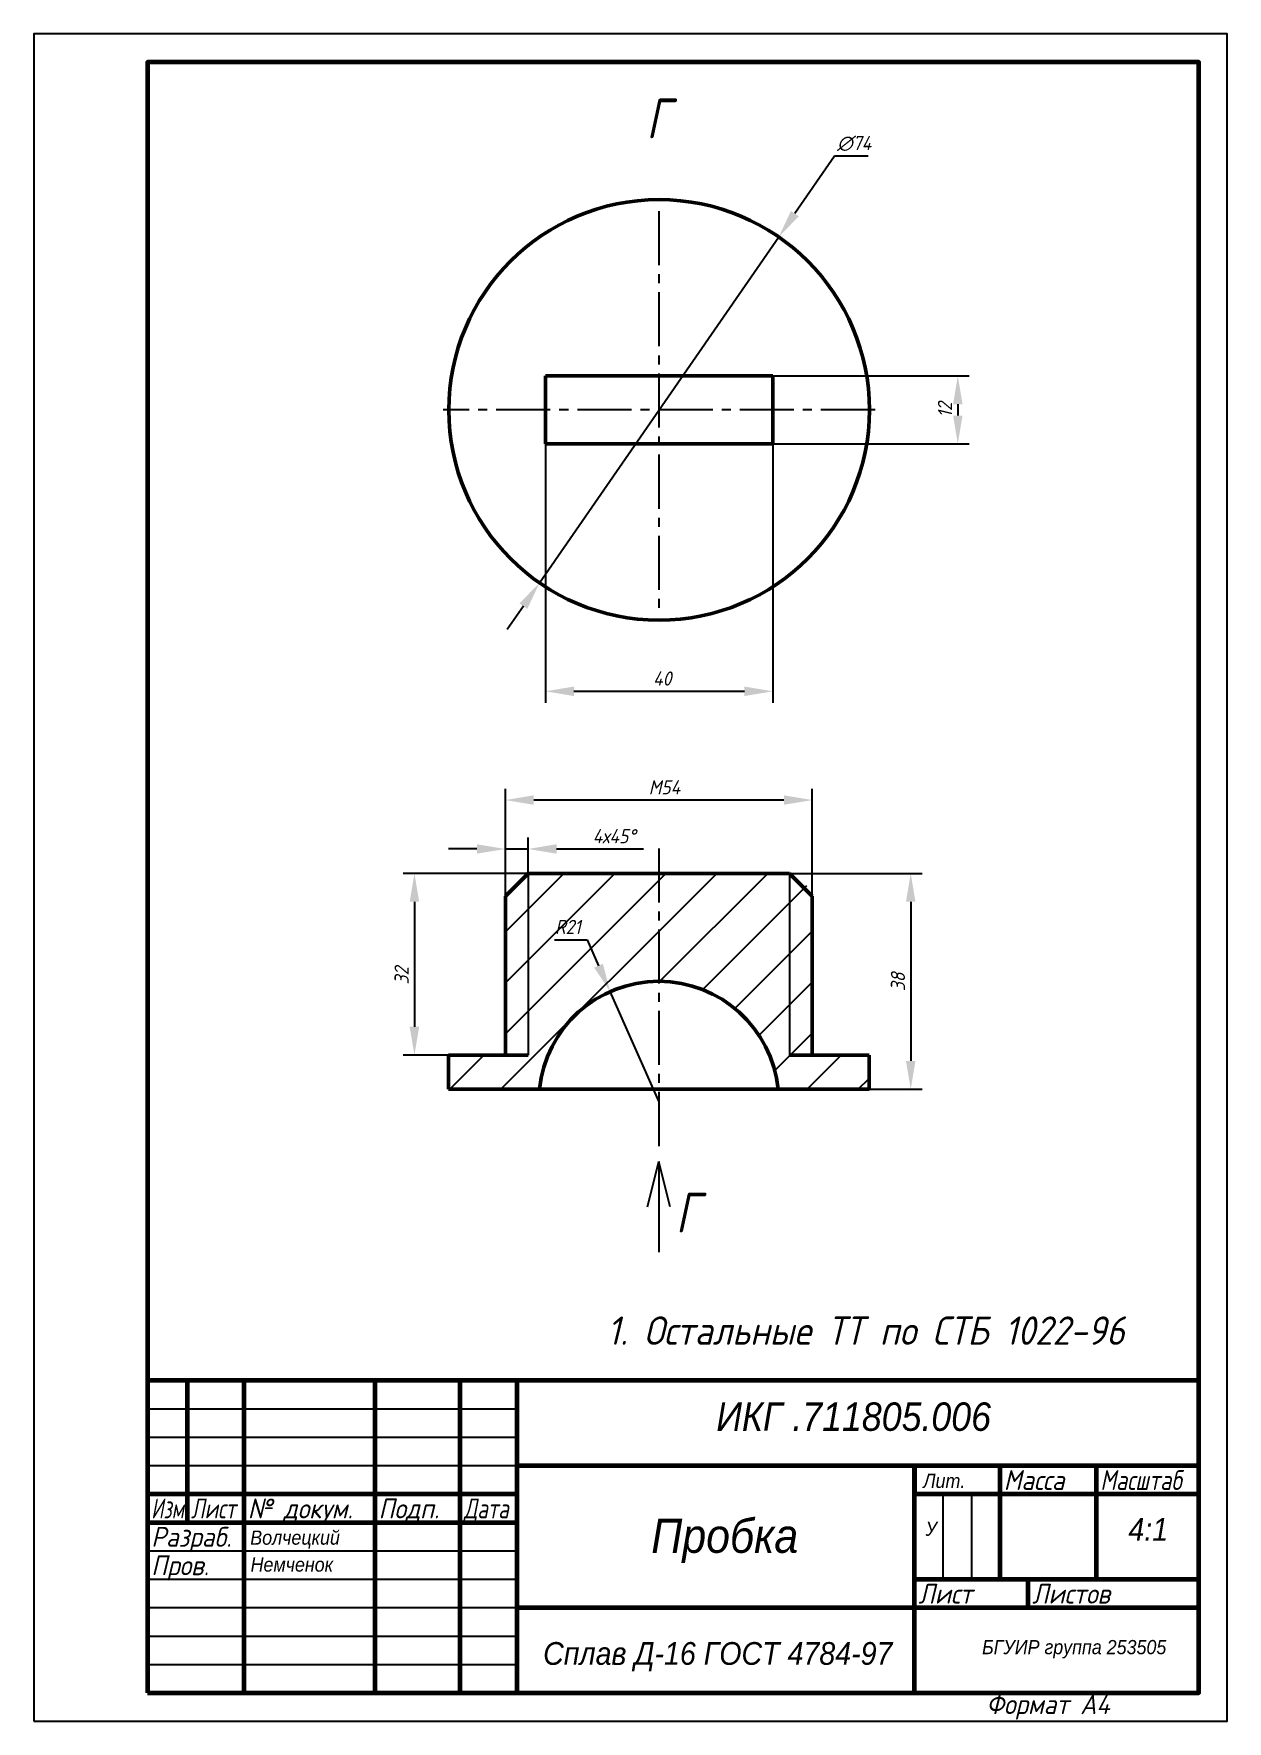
# Model space of a CAD drawing. Header units: millimetres. Extents: x 0 to 210, y 0 to 297.
import ezdxf

# ---------------------------------------------------------------- set-up
doc = ezdxf.new("R2010")
doc.units = ezdxf.units.MM
doc.header["$LTSCALE"] = 0.5
doc.linetypes.add('осевая2', pattern=[28.575, 19.05, -3.175, 3.175, -3.175])
doc.layers.get('0').update_dxf_attribs({"lineweight": 60})
doc.layers.get('Defpoints').update_dxf_attribs({"color": 5})
doc.layers.add('4-текст', color=7, linetype='Continuous', true_color=0x00ad00)
doc.styles.get("Standard").update_dxf_attribs({"font": 'isocpeui.ttf', "width": 0.9})
doc.dimstyles.new('Standart', dxfattribs={"dimtxt": 2.5, "dimasz": 5, "dimexe": 2, "dimexo": 0, "dimgap": 1, "dimtad": 1, "dimtoh": 1, "dimdec": 0, "dimtxsty": 'Standard', "dimcen": 2.5, "dimadec": 0, "dimazin": 0, "dimtfac": 1, "dimtdec": 0, "dimtmove": 0, "dimatfit": 3, "dimldrblk": 'DOTSMALL', "dimfxl": 1, "dimarcsym": 0})

# ---------------------------------------------------------------- blocks, each defined once
blk = doc.blocks.new('*D4')
at = {"color": 0, "lineweight": -2, "transparency": 16777216}
for p, q in [((82.98, 145.23), (82.98, 164.13)), ((136.98, 145.23), (136.98, 164.13)), ((131.98, 162.13), (87.98, 162.13))]:
    blk.add_line(p, q, dxfattribs=at)
at = {"color": 0, "lineweight": 25, "transparency": 16777216}
for points in [[(87.98, 162.96), (87.98, 161.3), (82.98, 162.13)], [(131.98, 162.96), (131.98, 161.3), (136.98, 162.13)]]:
    blk.add_solid(points, dxfattribs=at)
at = {"layer": 'Defpoints', "color": 0, "lineweight": 25, "transparency": 16777216}
for p in [(82.98, 162.13), (82.98, 145.23), (136.98, 145.23)]:
    blk.add_point(p, dxfattribs=at)
at = {"color": 0, "lineweight": 25, "transparency": 16777216, "insert": (110.98, 164.38), "char_height": 2.5, "attachment_point": 5}
blk.add_mtext('М54', dxfattribs=at)
blk = doc.blocks.new('_DotSmall')
at = {"color": 0, "linetype": 'ByBlock', "const_width": 0.5}
blk.add_lwpolyline([(-0.0625, 0, 1), (0.0625, 0, 1)], format="xyb", close=True, dxfattribs=at)
blk = doc.blocks.new('*D6')
at = {"color": 0, "lineweight": -2, "transparency": 16777216}
for p, q in [((86.98, 149.23), (64.98, 149.23)), ((66.98, 144.23), (66.98, 122.23)), ((82.98, 117.23), (64.98, 117.23))]:
    blk.add_line(p, q, dxfattribs=at)
at = {"color": 0, "lineweight": 25, "transparency": 16777216}
for points in [[(66.15, 144.23), (67.82, 144.23), (66.98, 149.23)], [(66.15, 122.23), (67.82, 122.23), (66.98, 117.23)]]:
    blk.add_solid(points, dxfattribs=at)
at = {"layer": 'Defpoints', "color": 0, "lineweight": 25, "transparency": 16777216}
for p in [(86.98, 149.23), (66.98, 117.23), (82.98, 117.23)]:
    blk.add_point(p, dxfattribs=at)
at = {"color": 0, "lineweight": 25, "transparency": 16777216, "insert": (64.73, 131.23), "char_height": 2.5, "attachment_point": 5, "rotation": 90}
blk.add_mtext('32', dxfattribs=at)
blk = doc.blocks.new('*D7')
at = {"color": 0, "lineweight": -2, "transparency": 16777216}
for p, q in [((140.9, 275.43), (133.93, 265.35)), ((146.84, 275.43), (140.9, 275.43)), ((89, 200.37), (131.08, 261.23)), ((86.15, 196.25), (83.31, 192.14))]:
    blk.add_line(p, q, dxfattribs=at)
at = {"color": 0, "lineweight": 25, "transparency": 16777216}
for points in [[(133.24, 265.82), (134.61, 264.87), (131.08, 261.23)], [(85.47, 196.73), (86.84, 195.78), (89, 200.37)]]:
    blk.add_solid(points, dxfattribs=at)
at = {"layer": 'Defpoints', "color": 0, "lineweight": 25, "transparency": 16777216}
for p in [(131.08, 261.23), (89, 200.37)]:
    blk.add_point(p, dxfattribs=at)
at = {"color": 0, "lineweight": 25, "transparency": 16777216, "insert": (144.37, 277.69), "char_height": 2.5, "attachment_point": 5}
blk.add_mtext('∅74', dxfattribs=at)
blk = doc.blocks.new('*D8')
at = {"color": 0, "lineweight": -2, "transparency": 16777216}
for p, q in [((130.04, 236.8), (164.59, 236.8)), ((162.59, 231.8), (162.59, 229.8)), ((130.04, 224.8), (164.59, 224.8))]:
    blk.add_line(p, q, dxfattribs=at)
at = {"color": 0, "lineweight": 25, "transparency": 16777216}
for points in [[(161.76, 231.8), (163.42, 231.8), (162.59, 236.8)], [(161.76, 229.8), (163.42, 229.8), (162.59, 224.8)]]:
    blk.add_solid(points, dxfattribs=at)
at = {"layer": 'Defpoints', "color": 0, "lineweight": 25, "transparency": 16777216}
for p in [(130.04, 236.8), (130.04, 224.8), (162.59, 224.8)]:
    blk.add_point(p, dxfattribs=at)
at = {"color": 0, "lineweight": 25, "transparency": 16777216, "insert": (160.34, 230.8), "char_height": 2.5, "attachment_point": 5, "rotation": 90}
blk.add_mtext('12', dxfattribs=at)
blk = doc.blocks.new('*D9')
at = {"color": 0, "lineweight": -2, "transparency": 16777216}
for p, q in [((90.04, 224.8), (90.04, 179.27)), ((130.04, 224.8), (130.04, 179.27)), ((95.04, 181.27), (125.04, 181.27))]:
    blk.add_line(p, q, dxfattribs=at)
at = {"color": 0, "lineweight": 25, "transparency": 16777216}
for points in [[(95.04, 182.1), (95.04, 180.44), (90.04, 181.27)], [(125.04, 182.1), (125.04, 180.44), (130.04, 181.27)]]:
    blk.add_solid(points, dxfattribs=at)
at = {"layer": 'Defpoints', "color": 0, "lineweight": 25, "transparency": 16777216}
for p in [(90.04, 224.8), (130.04, 224.8), (130.04, 181.27)]:
    blk.add_point(p, dxfattribs=at)
at = {"color": 0, "lineweight": 25, "transparency": 16777216, "insert": (110.59, 183.52), "char_height": 2.5, "attachment_point": 5}
blk.add_mtext('40', dxfattribs=at)
blk = doc.blocks.new('*D10')
at = {"color": 0, "lineweight": -2, "transparency": 16777216}
for p, q in [((91.63, 137.55), (97.36, 137.55)), ((97.36, 137.55), (99.39, 132.98)), ((109.98, 109.12), (101.41, 128.41))]:
    blk.add_line(p, q, dxfattribs=at)
at = {"color": 0, "lineweight": 25, "transparency": 16777216}
blk.add_solid([(100.15, 133.32), (98.62, 132.64), (101.41, 128.41)], dxfattribs=at)
at = {"layer": 'Defpoints', "color": 0, "lineweight": 25, "transparency": 16777216}
for p in [(101.41, 128.41), (109.98, 109.12)]:
    blk.add_point(p, dxfattribs=at)
at = {"color": 0, "lineweight": 25, "transparency": 16777216, "insert": (93.99, 139.8), "char_height": 2.5, "attachment_point": 5}
blk.add_mtext('R21', dxfattribs=at)
blk = doc.blocks.new('*D14')
at = {"color": 0, "lineweight": -2, "transparency": 16777216}
for p, q in [((132.99, 149.23), (156.31, 149.23)), ((154.31, 144.23), (154.31, 116.23)), ((146.98, 111.23), (156.31, 111.23))]:
    blk.add_line(p, q, dxfattribs=at)
at = {"color": 0, "lineweight": 25, "transparency": 16777216}
for points in [[(153.47, 144.23), (155.14, 144.23), (154.31, 149.23)], [(153.47, 116.23), (155.14, 116.23), (154.31, 111.23)]]:
    blk.add_solid(points, dxfattribs=at)
at = {"layer": 'Defpoints', "color": 0, "lineweight": 25, "transparency": 16777216}
for p in [(132.99, 149.23), (146.98, 111.23), (154.31, 111.23)]:
    blk.add_point(p, dxfattribs=at)
at = {"color": 0, "lineweight": 25, "transparency": 16777216, "insert": (152.06, 130.13), "char_height": 2.5, "attachment_point": 5, "rotation": 90}
blk.add_mtext('38', dxfattribs=at)
blk = doc.blocks.new('*D16')
at = {"color": 0, "lineweight": -2, "transparency": 16777216}
for p, q in [((82.98, 145.23), (82.98, 155.52)), ((86.98, 149.23), (86.98, 155.52)), ((77.98, 153.52), (72.98, 153.52)), ((82.98, 153.52), (86.98, 153.52)), ((91.98, 153.52), (107.27, 153.52))]:
    blk.add_line(p, q, dxfattribs=at)
at = {"color": 0, "lineweight": 25, "transparency": 16777216}
for points in [[(77.98, 154.35), (77.98, 152.69), (82.98, 153.52)], [(91.98, 154.35), (91.98, 152.69), (86.98, 153.52)]]:
    blk.add_solid(points, dxfattribs=at)
at = {"layer": 'Defpoints', "color": 0, "lineweight": 25, "transparency": 16777216}
for p in [(82.98, 153.52), (86.98, 149.23), (82.98, 145.23)]:
    blk.add_point(p, dxfattribs=at)
at = {"color": 0, "lineweight": 25, "transparency": 16777216, "insert": (102.13, 155.77), "char_height": 2.5, "attachment_point": 5}
blk.add_mtext('4х45%%D', dxfattribs=at)

msp = doc.modelspace()

# ---------------------------------------------------------------- hatches: boundary and pattern name
at = {"lineweight": 25}
h = msp.add_hatch(dxfattribs=at)
h.set_pattern_fill('ANSI31', color=256, scale=2)
h.set_pattern_definition([(45, (-89.0176, -158.772), (-4.49013, 4.49013), [])])
h.paths.add_polyline_path([(82.98, 117.23), (72.98, 117.23), (72.98, 111.23), (88.98, 111.23, -0.904762), (130.98, 111.23), (146.98, 111.23), (146.98, 117.23), (136.98, 117.23), (136.98, 145.23), (134.98, 149.23), (84.98, 149.23), (82.98, 145.23)])

# ---------------------------------------------------------------- linework, layer by layer
at = {"linetype": 'осевая2', "lineweight": 25}
for p, q in [((110.01, 265.8), (110.01, 195.8)), ((148.04, 230.8), (72.04, 230.8)), ((109.98, 153.63), (109.98, 100.97))]:
    msp.add_line(p, q, dxfattribs=at)
at = {"lineweight": 50}
for p, q in [((130.04, 236.8), (90.04, 236.8)), ((90.04, 236.8), (90.04, 224.8)), ((130.04, 230.8), (130.04, 236.8)), ((130.04, 224.8), (130.04, 230.8)), ((90.04, 224.8), (130.04, 224.8)), ((82.98, 145.23), (86.98, 149.23)), ((86.98, 149.23), (132.99, 149.23)), ((132.99, 149.23), (136.98, 145.23)), ((82.98, 117.23), (82.98, 145.23)), ((82.98, 145.23), (82.98, 145.23)), ((136.98, 145.23), (136.98, 117.23)), ((72.98, 111.23), (72.98, 117.23)), ((72.98, 117.23), (86.98, 117.23)), ((132.98, 117.23), (146.98, 117.23)), ((146.98, 117.23), (146.98, 111.23)), ((88.98, 111.23), (72.98, 111.23)), ((88.98, 111.23), (130.98, 111.23)), ((146.98, 111.23), (130.98, 111.23))]:
    msp.add_line(p, q, dxfattribs=at)
at = {"lineweight": 25}
for p, q in [((86.98, 149.23), (86.98, 117.23)), ((132.99, 149.23), (132.99, 117.23))]:
    msp.add_line(p, q, dxfattribs=at)
at = {"color": 7, "lineweight": -3}
for p, q in [((107.99, 90.54), (109.99, 98.54)), ((109.99, 98.54), (109.99, 82.54)), ((111.97, 90.55), (109.99, 98.54))]:
    msp.add_line(p, q, dxfattribs=at)
at = {"lineweight": 60}
for p, q in [((205, 60), (20, 60)), ((27, 60), (27, 35)), ((37, 5), (37, 60)), ((60, 60), (60, 5)), ((75, 5), (75, 60)), ((85, 60), (85, 5)), ((85, 45), (205, 45)), ((155, 5), (155, 45)), ((170, 45), (170, 25)), ((187, 25), (187, 45)), ((20, 40), (85, 40)), ((155, 40), (205, 40)), ((20, 35), (85, 35)), ((155, 25), (205, 25)), ((175, 20), (175, 25)), ((85, 20), (205, 20))]:
    msp.add_line(p, q, dxfattribs=at)
at = {"lineweight": -3}
for p, q in [((20, 55), (85, 55)), ((20, 50), (85, 50)), ((20, 45), (85, 45)), ((160, 25), (160, 40)), ((165, 40), (165, 25)), ((20, 30), (85, 30)), ((20, 25), (85, 25)), ((20, 20), (85, 20)), ((20, 15), (85, 15)), ((20, 10), (85, 10))]:
    msp.add_line(p, q, dxfattribs=at)
msp.add_line((155, 45), (155, 40))
at = {"lineweight": 60}
msp.add_lwpolyline([(20, 5), (205, 5), (205, 292), (20, 292)], close=True, dxfattribs=at)
at = {"lineweight": 50}
msp.add_circle((110.04, 230.8), 37, dxfattribs=at)
msp.add_arc((109.98, 109.12), 21.11, 5.7248, 174.2752, dxfattribs=at)
at = {"layer": 'Defpoints'}
msp.add_lwpolyline([(0, 0), (210, 0), (210, 297), (0, 297)], close=True, dxfattribs=at)

# ---------------------------------------------------------------- texts
at = {"color": 7}
for s, height, width, p in [('Г', 7, 0.8, (107.79, 278.61)), ('Г', 7, 0.8, (112.95, 86.03)), ('1. Остальные ТТ по СТБ 1022-96', 5, 0.9, (100.91, 66.25))]:
    msp.add_text(s, height=height, dxfattribs=dict(at, width=width)).set_placement(p)
at = {"lineweight": -3, "width": 0.9}
msp.add_text('Формат А4', height=3.5, dxfattribs=at).set_placement((167.6, 1.25))
at = {"attachment_point": 1}
for s, insert, char_height, width in [('{\\fArial|b0|i1|c204|p34;ИКГ .711805.006}', (120.11, 56.11), 5, 61.5884), ('{\\fArial|b0|i1|c204|p34;Пробка}', (108.65, 35.64), 6, 120), ('{\\fArial|b0|i1|c204|p34;Сплав Д-16 ГОСТ 4784-97}', (89.63, 13.93), 4, 61.5884)]:
    msp.add_mtext(s, dxfattribs=dict(at, insert=insert, char_height=char_height, width=width))
for s, insert, char_height in [('{\\fArial|b0|i1|c204|p34;Лит.}', (156.52, 43.56), 2.5), ('{\\fArial|b0|i1|c0|p34;4\\fArial|b0|i1|c204|p34;:1}', (192.61, 35.77), 4), ('{\\fArial|b0|i1|c204|p34;Волчецкий}', (38.1, 33.57), 2.5), ('{\\fArial|b0|i1|c204|p34;У}', (156.92, 35.14), 2.5), ('{\\fArial|b0|i1|c204|p34;Немченок}', (38.16, 28.83), 2.5), ('{\\fArial|b0|i1|c204|p34;БГУИР группа 253505}', (166.86, 14.3), 2.5)]:
    msp.add_mtext(s, dxfattribs=dict(at, insert=insert, char_height=char_height))
at = {"layer": '4-текст', "lineweight": -3}
for s, width, p in [('Масса', 0.9, (170.67, 40.7)), ('Масштаб', 0.8, (187.67, 40.7)), ('Изм.', 0.7, (20.67, 35.7)), ('Лист', 0.75, (27.67, 35.7)), ('№ докум.', 0.9, (37.67, 35.7)), ('Подп.', 0.9, (60.67, 35.7)), ('Дата', 0.75, (75.67, 35.7)), ('Разраб.', 0.9, (20.67, 30.7)), ('Пров.', 0.9, (20.67, 25.7)), ('Лист', 0.9, (155.67, 20.7)), ('Листов', 0.9, (175.67, 20.7))]:
    msp.add_text(s, height=3.5, dxfattribs=dict(at, width=width)).set_placement(p)

# ---------------------------------------------------------------- dimensions: what is measured, and where the dimension line sits
at = {"lineweight": 25}
dim = msp.add_diameter_dim_2p(p1=(89, 200.37), p2=(131.08, 261.23), dimstyle='Standart', dxfattribs=at)
dim.commit()
dim.dimension.update_dxf_attribs({"geometry": '*D7', "text_midpoint": (144.37, 275.43), "dimtype": 163})
for base, p1, p2, picture, middle in [((162.59, 224.8), (130.04, 236.8), (130.04, 224.8), '*D8', (162.59, 230.8)), ((66.98, 117.23), (86.98, 149.23), (82.98, 117.23), '*D6', (66.98, 131.23)), ((154.31, 111.23), (132.99, 149.23), (146.98, 111.23), '*D14', (154.31, 130.13))]:
    dim = msp.add_linear_dim(base=base, p1=p1, p2=p2, angle=90, dimstyle='Standart', dxfattribs=at)
    dim.commit()
    dim.dimension.update_dxf_attribs({"geometry": picture, "text_midpoint": middle, "dimtype": 160})
dim = msp.add_linear_dim(base=(130.04, 181.27), p1=(90.04, 224.8), p2=(130.04, 224.8), dimstyle='Standart', dxfattribs=at)
dim.commit()
dim.dimension.update_dxf_attribs({"geometry": '*D9', "text_midpoint": (110.59, 181.27), "dimtype": 160})
for base, p1, text, picture, middle in [((82.98, 162.13), (136.98, 145.23), 'М54', '*D4', (110.98, 162.13)), ((82.98, 153.52), (86.98, 149.23), '<>х45%%D', '*D16', (102.13, 153.52))]:
    dim = msp.add_linear_dim(base=base, p1=p1, p2=(82.98, 145.23), text=text, dimstyle='Standart', dxfattribs=at)
    dim.commit()
    dim.dimension.update_dxf_attribs({"geometry": picture, "text_midpoint": middle, "dimtype": 160})
dim = msp.add_radius_dim(center=(109.98, 109.12), mpoint=(101.41, 128.41), dimstyle='Standart', dxfattribs=at)
dim.commit()
dim.dimension.update_dxf_attribs({"geometry": '*D10', "text_midpoint": (93.99, 139.8)})

doc.saveas('drawing.dxf')
